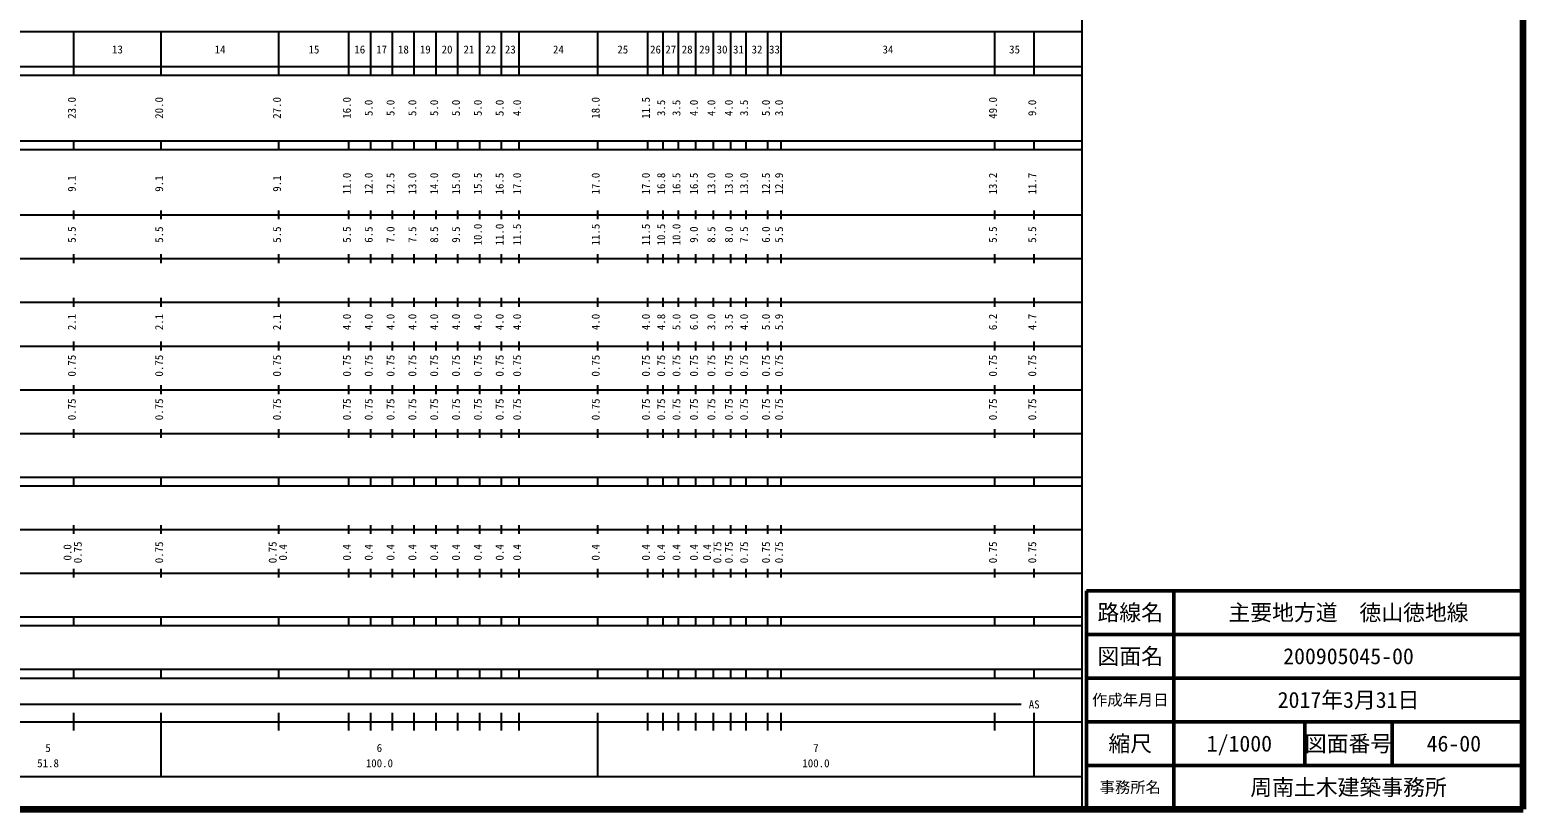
# Model space of a CAD drawing. Units: millimetres on the paper, enlarged 1000 times. Extents: x 40000 to 680000, y 20000 to 380000.
# Drawn here: x 337930 to 680000, y 20000 to 198357 of the extents above; entities that cross this region are included whole.
import ezdxf
from ezdxf.enums import TextEntityAlignment as Align

# ---------------------------------------------------------------- set-up
doc = ezdxf.new("R2010")
doc.units = ezdxf.units.MM
doc.header["$LTSCALE"] = 1000
for name, color, linetype, lineweight in [('M-TTL', 2, 'Continuous', 140), ('M-TTL-BAND', 7, 'Continuous', 25), ('M-TTL-FRAM', 2, 'Continuous', 50), ('M-TTL-LINE', 7, 'Continuous', 50)]:
    doc.layers.add(name, color=color, linetype=linetype, lineweight=lineweight)
doc.layers.add('M-TTL-TXT', color=7, linetype='Continuous')
doc.styles.add('ＭＳ ゴシック', font='')
doc.styles.get('ＭＳ ゴシック').set_extended_font_data('MS Gothic')

msp = doc.modelspace()

# ---------------------------------------------------------------- linework, layer by layer
at = {"layer": 'M-TTL'}
for p, q in [((680000, 20000), (680000, 380000)), ((40000, 20000), (680000, 20000))]:
    msp.add_line(p, q, dxfattribs=at)
at = {"layer": 'M-TTL-BAND'}
for p, q in [((579000, 20000), (579000, 370000)), ((68000, 198000), (579000, 198000)), ((348000, 188000), (348000, 198000)), ((368000, 188000), (368000, 198000)), ((395000, 188000), (395000, 198000)), ((411000, 188000), (411000, 198000)), ((416000, 188000), (416000, 198000)), ((421000, 188000), (421000, 198000)), ((426000, 188000), (426000, 198000)), ((431000, 188000), (431000, 198000)), ((436000, 188000), (436000, 198000)), ((441000, 188000), (441000, 198000)), ((446000, 188000), (446000, 198000)), ((450000, 188000), (450000, 198000)), ((468000, 188000), (468000, 198000)), ((479500, 188000), (479500, 198000)), ((483000, 188000), (483000, 198000)), ((486500, 188000), (486500, 198000)), ((490500, 188000), (490500, 198000)), ((494500, 188000), (494500, 198000)), ((498500, 188000), (498500, 198000)), ((502000, 188000), (502000, 198000)), ((507000, 188000), (507000, 198000)), ((510000, 188000), (510000, 198000)), ((559000, 188000), (559000, 198000)), ((568000, 188000), (568000, 198000)), ((40000, 190000), (579000, 190000)), ((40000, 188000), (579000, 188000)), ((40000, 173000), (579000, 173000)), ((348000, 171000), (348000, 173000)), ((368000, 171000), (368000, 173000)), ((395000, 171000), (395000, 173000)), ((411000, 171000), (411000, 173000)), ((416000, 171000), (416000, 173000)), ((421000, 171000), (421000, 173000)), ((426000, 171000), (426000, 173000)), ((431000, 171000), (431000, 173000)), ((436000, 171000), (436000, 173000)), ((441000, 171000), (441000, 173000)), ((446000, 171000), (446000, 173000)), ((450000, 171000), (450000, 173000)), ((468000, 171000), (468000, 173000)), ((479500, 171000), (479500, 173000)), ((483000, 171000), (483000, 173000)), ((486500, 171000), (486500, 173000)), ((490500, 171000), (490500, 173000)), ((494500, 171000), (494500, 173000)), ((498500, 171000), (498500, 173000)), ((502000, 171000), (502000, 173000)), ((507000, 171000), (507000, 173000)), ((510000, 171000), (510000, 173000)), ((559000, 171000), (559000, 173000)), ((568000, 171000), (568000, 173000)), ((40000, 171000), (579000, 171000)), ((40000, 156000), (579000, 156000)), ((348000, 155000), (348000, 157000)), ((368000, 155000), (368000, 157000)), ((395000, 155000), (395000, 157000)), ((411000, 155000), (411000, 157000)), ((416000, 155000), (416000, 157000)), ((421000, 155000), (421000, 157000)), ((426000, 155000), (426000, 157000)), ((431000, 155000), (431000, 157000)), ((436000, 155000), (436000, 157000)), ((441000, 155000), (441000, 157000)), ((446000, 155000), (446000, 157000)), ((450000, 155000), (450000, 157000)), ((468000, 155000), (468000, 157000)), ((479500, 155000), (479500, 157000)), ((483000, 155000), (483000, 157000)), ((486500, 155000), (486500, 157000)), ((490500, 155000), (490500, 157000)), ((494500, 155000), (494500, 157000)), ((498500, 155000), (498500, 157000)), ((502000, 155000), (502000, 157000)), ((507000, 155000), (507000, 157000)), ((510000, 155000), (510000, 157000)), ((559000, 155000), (559000, 157000)), ((568000, 155000), (568000, 157000)), ((46000, 146000), (579000, 146000)), ((348000, 145000), (348000, 147000)), ((368000, 145000), (368000, 147000)), ((395000, 145000), (395000, 147000)), ((411000, 145000), (411000, 147000)), ((416000, 145000), (416000, 147000)), ((421000, 145000), (421000, 147000)), ((426000, 145000), (426000, 147000)), ((431000, 145000), (431000, 147000)), ((436000, 145000), (436000, 147000)), ((441000, 145000), (441000, 147000)), ((446000, 145000), (446000, 147000)), ((450000, 145000), (450000, 147000)), ((468000, 145000), (468000, 147000)), ((479500, 145000), (479500, 147000)), ((483000, 145000), (483000, 147000)), ((486500, 145000), (486500, 147000)), ((490500, 145000), (490500, 147000)), ((494500, 145000), (494500, 147000)), ((498500, 145000), (498500, 147000)), ((502000, 145000), (502000, 147000)), ((507000, 145000), (507000, 147000)), ((510000, 145000), (510000, 147000)), ((559000, 145000), (559000, 147000)), ((568000, 145000), (568000, 147000)), ((348000, 135000), (348000, 137000)), ((368000, 135000), (368000, 137000)), ((395000, 135000), (395000, 137000)), ((411000, 135000), (411000, 137000)), ((416000, 135000), (416000, 137000)), ((421000, 135000), (421000, 137000)), ((426000, 135000), (426000, 137000)), ((431000, 135000), (431000, 137000)), ((436000, 135000), (436000, 137000)), ((441000, 135000), (441000, 137000)), ((446000, 135000), (446000, 137000)), ((450000, 135000), (450000, 137000)), ((468000, 135000), (468000, 137000)), ((479500, 135000), (479500, 137000)), ((483000, 135000), (483000, 137000)), ((486500, 135000), (486500, 137000)), ((490500, 135000), (490500, 137000)), ((494500, 135000), (494500, 137000)), ((498500, 135000), (498500, 137000)), ((502000, 135000), (502000, 137000)), ((507000, 135000), (507000, 137000)), ((510000, 135000), (510000, 137000)), ((559000, 135000), (559000, 137000)), ((568000, 135000), (568000, 137000)), ((52000, 136000), (579000, 136000)), ((348000, 125000), (348000, 127000)), ((368000, 125000), (368000, 127000)), ((395000, 125000), (395000, 127000)), ((411000, 125000), (411000, 127000)), ((416000, 125000), (416000, 127000)), ((421000, 125000), (421000, 127000)), ((426000, 125000), (426000, 127000)), ((431000, 125000), (431000, 127000)), ((436000, 125000), (436000, 127000)), ((441000, 125000), (441000, 127000)), ((446000, 125000), (446000, 127000)), ((450000, 125000), (450000, 127000)), ((468000, 125000), (468000, 127000)), ((479500, 125000), (479500, 127000)), ((483000, 125000), (483000, 127000)), ((486500, 125000), (486500, 127000)), ((490500, 125000), (490500, 127000)), ((494500, 125000), (494500, 127000)), ((498500, 125000), (498500, 127000)), ((502000, 125000), (502000, 127000)), ((507000, 125000), (507000, 127000)), ((510000, 125000), (510000, 127000)), ((559000, 125000), (559000, 127000)), ((568000, 125000), (568000, 127000)), ((46000, 126000), (579000, 126000)), ((348000, 115000), (348000, 117000)), ((368000, 115000), (368000, 117000)), ((395000, 115000), (395000, 117000)), ((411000, 115000), (411000, 117000)), ((416000, 115000), (416000, 117000)), ((421000, 115000), (421000, 117000)), ((426000, 115000), (426000, 117000)), ((431000, 115000), (431000, 117000)), ((436000, 115000), (436000, 117000)), ((441000, 115000), (441000, 117000)), ((446000, 115000), (446000, 117000)), ((450000, 115000), (450000, 117000)), ((468000, 115000), (468000, 117000)), ((479500, 115000), (479500, 117000)), ((483000, 115000), (483000, 117000)), ((486500, 115000), (486500, 117000)), ((490500, 115000), (490500, 117000)), ((494500, 115000), (494500, 117000)), ((498500, 115000), (498500, 117000)), ((502000, 115000), (502000, 117000)), ((507000, 115000), (507000, 117000)), ((510000, 115000), (510000, 117000)), ((559000, 115000), (559000, 117000)), ((568000, 115000), (568000, 117000)), ((52000, 116000), (579000, 116000)), ((348000, 105000), (348000, 107000)), ((368000, 105000), (368000, 107000)), ((395000, 105000), (395000, 107000)), ((411000, 105000), (411000, 107000)), ((416000, 105000), (416000, 107000)), ((421000, 105000), (421000, 107000)), ((426000, 105000), (426000, 107000)), ((431000, 105000), (431000, 107000)), ((436000, 105000), (436000, 107000)), ((441000, 105000), (441000, 107000)), ((446000, 105000), (446000, 107000)), ((450000, 105000), (450000, 107000)), ((468000, 105000), (468000, 107000)), ((479500, 105000), (479500, 107000)), ((483000, 105000), (483000, 107000)), ((486500, 105000), (486500, 107000)), ((490500, 105000), (490500, 107000)), ((494500, 105000), (494500, 107000)), ((498500, 105000), (498500, 107000)), ((502000, 105000), (502000, 107000)), ((507000, 105000), (507000, 107000)), ((510000, 105000), (510000, 107000)), ((559000, 105000), (559000, 107000)), ((568000, 105000), (568000, 107000)), ((46000, 106000), (579000, 106000)), ((40000, 96000), (579000, 96000)), ((348000, 94000), (348000, 96000)), ((368000, 94000), (368000, 96000)), ((395000, 94000), (395000, 96000)), ((411000, 94000), (411000, 96000)), ((416000, 94000), (416000, 96000)), ((421000, 94000), (421000, 96000)), ((426000, 94000), (426000, 96000)), ((431000, 94000), (431000, 96000)), ((436000, 94000), (436000, 96000)), ((441000, 94000), (441000, 96000)), ((446000, 94000), (446000, 96000)), ((450000, 94000), (450000, 96000)), ((468000, 94000), (468000, 96000)), ((479500, 94000), (479500, 96000)), ((483000, 94000), (483000, 96000)), ((486500, 94000), (486500, 96000)), ((490500, 94000), (490500, 96000)), ((494500, 94000), (494500, 96000)), ((498500, 94000), (498500, 96000)), ((502000, 94000), (502000, 96000)), ((507000, 94000), (507000, 96000)), ((510000, 94000), (510000, 96000)), ((559000, 94000), (559000, 96000)), ((568000, 94000), (568000, 96000)), ((40000, 94000), (579000, 94000)), ((49000, 84000), (579000, 84000)), ((348000, 83000), (348000, 85000)), ((368000, 83000), (368000, 85000)), ((395000, 83000), (395000, 85000)), ((411000, 83000), (411000, 85000)), ((416000, 83000), (416000, 85000)), ((421000, 83000), (421000, 85000)), ((426000, 83000), (426000, 85000)), ((431000, 83000), (431000, 85000)), ((436000, 83000), (436000, 85000)), ((441000, 83000), (441000, 85000)), ((446000, 83000), (446000, 85000)), ((450000, 83000), (450000, 85000)), ((468000, 83000), (468000, 85000)), ((479500, 83000), (479500, 85000)), ((483000, 83000), (483000, 85000)), ((486500, 83000), (486500, 85000)), ((490500, 83000), (490500, 85000)), ((494500, 83000), (494500, 85000)), ((498500, 83000), (498500, 85000)), ((502000, 83000), (502000, 85000)), ((507000, 83000), (507000, 85000)), ((510000, 83000), (510000, 85000)), ((559000, 83000), (559000, 85000)), ((568000, 83000), (568000, 85000)), ((40000, 74000), (579000, 74000)), ((348000, 73000), (348000, 75000)), ((368000, 73000), (368000, 75000)), ((395000, 73000), (395000, 75000)), ((411000, 73000), (411000, 75000)), ((416000, 73000), (416000, 75000)), ((421000, 73000), (421000, 75000)), ((426000, 73000), (426000, 75000)), ((431000, 73000), (431000, 75000)), ((436000, 73000), (436000, 75000)), ((441000, 73000), (441000, 75000)), ((446000, 73000), (446000, 75000)), ((450000, 73000), (450000, 75000)), ((468000, 73000), (468000, 75000)), ((479500, 73000), (479500, 75000)), ((483000, 73000), (483000, 75000)), ((486500, 73000), (486500, 75000)), ((490500, 73000), (490500, 75000)), ((494500, 73000), (494500, 75000)), ((498500, 73000), (498500, 75000)), ((502000, 73000), (502000, 75000)), ((507000, 73000), (507000, 75000)), ((510000, 73000), (510000, 75000)), ((559000, 73000), (559000, 75000)), ((568000, 73000), (568000, 75000)), ((40000, 64000), (579000, 64000)), ((40000, 62000), (579000, 62000)), ((348000, 62000), (348000, 64000)), ((368000, 62000), (368000, 64000)), ((395000, 62000), (395000, 64000)), ((411000, 62000), (411000, 64000)), ((416000, 62000), (416000, 64000)), ((421000, 62000), (421000, 64000)), ((426000, 62000), (426000, 64000)), ((431000, 62000), (431000, 64000)), ((436000, 62000), (436000, 64000)), ((441000, 62000), (441000, 64000)), ((446000, 62000), (446000, 64000)), ((450000, 62000), (450000, 64000)), ((468000, 62000), (468000, 64000)), ((479500, 62000), (479500, 64000)), ((483000, 62000), (483000, 64000)), ((486500, 62000), (486500, 64000)), ((490500, 62000), (490500, 64000)), ((494500, 62000), (494500, 64000)), ((498500, 62000), (498500, 64000)), ((502000, 62000), (502000, 64000)), ((507000, 62000), (507000, 64000)), ((510000, 62000), (510000, 64000)), ((559000, 62000), (559000, 64000)), ((568000, 62000), (568000, 64000)), ((40000, 52000), (579000, 52000)), ((348000, 50000), (348000, 52000)), ((368000, 50000), (368000, 52000)), ((395000, 50000), (395000, 52000)), ((411000, 50000), (411000, 52000)), ((416000, 50000), (416000, 52000)), ((421000, 50000), (421000, 52000)), ((426000, 50000), (426000, 52000)), ((431000, 50000), (431000, 52000)), ((436000, 50000), (436000, 52000)), ((441000, 50000), (441000, 52000)), ((446000, 50000), (446000, 52000)), ((450000, 50000), (450000, 52000)), ((468000, 50000), (468000, 52000)), ((479500, 50000), (479500, 52000)), ((483000, 50000), (483000, 52000)), ((486500, 50000), (486500, 52000)), ((490500, 50000), (490500, 52000)), ((494500, 50000), (494500, 52000)), ((498500, 50000), (498500, 52000)), ((502000, 50000), (502000, 52000)), ((507000, 50000), (507000, 52000)), ((510000, 50000), (510000, 52000)), ((559000, 50000), (559000, 52000)), ((568000, 50000), (568000, 52000)), ((40000, 50000), (579000, 50000)), ((71000, 44000), (565000, 44000)), ((348000, 38000), (348000, 42000)), ((368000, 27500), (368000, 42000)), ((395000, 38000), (395000, 42000)), ((411000, 38000), (411000, 42000)), ((416000, 38000), (416000, 42000)), ((421000, 38000), (421000, 42000)), ((426000, 38000), (426000, 42000)), ((431000, 38000), (431000, 42000)), ((436000, 38000), (436000, 42000)), ((441000, 38000), (441000, 42000)), ((446000, 38000), (446000, 42000)), ((450000, 38000), (450000, 42000)), ((468000, 27500), (468000, 42000)), ((479500, 38000), (479500, 42000)), ((483000, 38000), (483000, 42000)), ((486500, 38000), (486500, 42000)), ((490500, 38000), (490500, 42000)), ((494500, 38000), (494500, 42000)), ((498500, 38000), (498500, 42000)), ((502000, 38000), (502000, 42000)), ((507000, 38000), (507000, 42000)), ((510000, 38000), (510000, 42000)), ((559000, 38000), (559000, 42000)), ((568000, 27500), (568000, 42000)), ((40000, 40000), (579000, 40000)), ((68000, 27500), (579000, 27500))]:
    msp.add_line(p, q, dxfattribs=at)
at = {"layer": 'M-TTL-FRAM'}
for p, q in [((680000, 70000), (580000, 70000)), ((580000, 70000), (580000, 20000))]:
    msp.add_line(p, q, dxfattribs=at)
at = {"layer": 'M-TTL-LINE'}
for p, q in [((600000, 70000), (600000, 20000)), ((680000, 60000), (580000, 60000)), ((680000, 50000), (580000, 50000)), ((680000, 40000), (580000, 40000)), ((630000, 40000), (630000, 30000)), ((650000, 40000), (650000, 30000)), ((680000, 30000), (580000, 30000))]:
    msp.add_line(p, q, dxfattribs=at)

# ---------------------------------------------------------------- texts
at = {"layer": 'M-TTL-BAND', "style": 'ＭＳ ゴシック'}
for s, p in [('13', (358000, 192405)), ('14', (381500, 192405)), ('15', (403000, 192405)), ('16', (413500, 192405)), ('17', (418500, 192405)), ('18', (423500, 192405)), ('19', (428500, 192405)), ('20', (433500, 192405)), ('21', (438500, 192405)), ('22', (443500, 192405)), ('23', (448000, 192405)), ('24', (459000, 192405)), ('25', (473750, 192405)), ('26', (481250, 192405)), ('27', (484750, 192405)), ('28', (488500, 192405)), ('29', (492500, 192405)), ('30', (496500, 192405)), ('31', (500250, 192405)), ('32', (504500, 192405)), ('33', (508500, 192405)), ('34', (534500, 192405)), ('35', (563500, 192405)), ('AS', (568000, 42500)), ('5', (342100, 32523)), ('6', (418000, 32523)), ('7', (518000, 32523)), ('51.8', (342100, 29033)), ('100.0', (418000, 29033)), ('100.0', (518000, 29033))]:
    msp.add_text(s, height=1833, dxfattribs=at).set_placement(p, align=Align.BOTTOM_CENTER)
for s, p in [('23.0', (349000, 180500)), ('20.0', (369000, 180500)), ('27.0', (396000, 180500)), ('16.0', (412000, 180500)), ('5.0', (417000, 180500)), ('5.0', (422000, 180500)), ('5.0', (427000, 180500)), ('5.0', (432000, 180500)), ('5.0', (437000, 180500)), ('5.0', (442000, 180500)), ('5.0', (447000, 180500)), ('4.0', (451000, 180500)), ('18.0', (469000, 180500)), ('11.5', (480500, 180500)), ('3.5', (484000, 180500)), ('3.5', (487500, 180500)), ('4.0', (491500, 180500)), ('4.0', (495500, 180500)), ('4.0', (499500, 180500)), ('3.5', (503000, 180500)), ('5.0', (508000, 180500)), ('3.0', (511000, 180500)), ('49.0', (560000, 180500)), ('9.0', (569000, 180500)), ('9.1', (349000, 163174)), ('9.1', (369000, 163174)), ('9.1', (396000, 163174)), ('11.0', (412000, 163174)), ('12.0', (417000, 163174)), ('12.5', (422000, 163174)), ('13.0', (427000, 163174)), ('14.0', (432000, 163174)), ('15.0', (437000, 163174)), ('15.5', (442000, 163174)), ('16.5', (447000, 163174)), ('17.0', (451000, 163174)), ('17.0', (469000, 163174)), ('17.0', (480500, 163174)), ('16.8', (484000, 163174)), ('16.5', (487500, 163174)), ('16.5', (491500, 163174)), ('13.0', (495500, 163174)), ('13.0', (499500, 163174)), ('13.0', (503000, 163174)), ('12.5', (508000, 163174)), ('12.9', (511000, 163174)), ('13.2', (560000, 163174)), ('11.7', (569000, 163174)), ('5.5', (349000, 151500)), ('5.5', (369000, 151500)), ('5.5', (396000, 151500)), ('5.5', (412000, 151500)), ('6.5', (417000, 151500)), ('7.0', (422000, 151500)), ('7.5', (427000, 151500)), ('8.5', (432000, 151500)), ('9.5', (437000, 151500)), ('10.0', (442000, 151500)), ('11.0', (447000, 151500)), ('11.5', (451000, 151500)), ('11.5', (469000, 151500)), ('11.5', (480500, 151500)), ('10.5', (484000, 151500)), ('10.0', (487500, 151500)), ('9.0', (491500, 151500)), ('8.5', (495500, 151500)), ('8.0', (499500, 151500)), ('7.5', (503000, 151500)), ('6.0', (508000, 151500)), ('5.5', (511000, 151500)), ('5.5', (560000, 151500)), ('5.5', (569000, 151500)), ('2.1', (349000, 131500)), ('2.1', (369000, 131500)), ('2.1', (396000, 131500)), ('4.0', (412000, 131500)), ('4.0', (417000, 131500)), ('4.0', (422000, 131500)), ('4.0', (427000, 131500)), ('4.0', (432000, 131500)), ('4.0', (437000, 131500)), ('4.0', (442000, 131500)), ('4.0', (447000, 131500)), ('4.0', (451000, 131500)), ('4.0', (469000, 131500)), ('4.0', (480500, 131500)), ('4.8', (484000, 131500)), ('5.0', (487500, 131500)), ('6.0', (491500, 131500)), ('3.0', (495500, 131500)), ('3.5', (499500, 131500)), ('4.0', (503000, 131500)), ('5.0', (508000, 131500)), ('5.9', (511000, 131500)), ('6.2', (560000, 131500)), ('4.7', (569000, 131500)), ('0.75', (349000, 121500)), ('0.75', (369000, 121500)), ('0.75', (396000, 121500)), ('0.75', (412000, 121500)), ('0.75', (417000, 121500)), ('0.75', (422000, 121500)), ('0.75', (427000, 121500)), ('0.75', (432000, 121500)), ('0.75', (437000, 121500)), ('0.75', (442000, 121500)), ('0.75', (447000, 121500)), ('0.75', (451000, 121500)), ('0.75', (469000, 121500)), ('0.75', (480500, 121500)), ('0.75', (484000, 121500)), ('0.75', (487500, 121500)), ('0.75', (491500, 121500)), ('0.75', (495500, 121500)), ('0.75', (499500, 121500)), ('0.75', (503000, 121500)), ('0.75', (508000, 121500)), ('0.75', (511000, 121500)), ('0.75', (560000, 121500)), ('0.75', (569000, 121500)), ('0.75', (349000, 111500)), ('0.75', (369000, 111500)), ('0.75', (396000, 111500)), ('0.75', (412000, 111500)), ('0.75', (417000, 111500)), ('0.75', (422000, 111500)), ('0.75', (427000, 111500)), ('0.75', (432000, 111500)), ('0.75', (437000, 111500)), ('0.75', (442000, 111500)), ('0.75', (447000, 111500)), ('0.75', (451000, 111500)), ('0.75', (469000, 111500)), ('0.75', (480500, 111500)), ('0.75', (484000, 111500)), ('0.75', (487500, 111500)), ('0.75', (491500, 111500)), ('0.75', (495500, 111500)), ('0.75', (499500, 111500)), ('0.75', (503000, 111500)), ('0.75', (508000, 111500)), ('0.75', (511000, 111500)), ('0.75', (560000, 111500)), ('0.75', (569000, 111500)), ('0.0', (348000, 78764)), ('0.75', (350370, 78764)), ('0.75', (369000, 78764)), ('0.75', (395000, 78764)), ('0.4', (397370, 78764)), ('0.4', (412000, 78764)), ('0.4', (417000, 78764)), ('0.4', (422000, 78764)), ('0.4', (427000, 78764)), ('0.4', (432000, 78764)), ('0.4', (437000, 78764)), ('0.4', (442000, 78764)), ('0.4', (447000, 78764)), ('0.4', (451000, 78764)), ('0.4', (469000, 78764)), ('0.4', (480500, 78764)), ('0.4', (484000, 78764)), ('0.4', (487500, 78764)), ('0.4', (491500, 78764)), ('0.4', (494500, 78764)), ('0.75', (496870, 78764)), ('0.75', (499500, 78764)), ('0.75', (503000, 78764)), ('0.75', (508000, 78764)), ('0.75', (511000, 78764)), ('0.75', (560000, 78764)), ('0.75', (569000, 78764))]:
    msp.add_text(s, height=1833, rotation=90, dxfattribs=at).set_placement(p, align=Align.BOTTOM_CENTER)
at = {"layer": 'M-TTL-TXT', "style": 'ＭＳ ゴシック'}
for s, height, p in [('路線名', 3666, (590000, 65000)), ('路線名', 3666, (590000, 65000)), ('主要地方道\u3000徳山徳地線', 3666, (640000, 65000)), ('図面名', 3666, (590000, 55000)), ('図面名', 3666, (590000, 55000)), ('200905045-00', 3666, (640000, 55000)), ('作成年月日', 2566, (590000, 45000)), ('作成年月日', 2566, (590000, 45000)), ('2017年3月31日', 3666, (640000, 45000)), ('縮尺', 3666, (590000, 35000)), ('縮尺', 3666, (590000, 35000)), ('1/1000', 3666, (615000, 35000)), ('図面番号', 3666, (640000, 35000)), ('図面番号', 3666, (640000, 35000)), ('46-00', 3666, (664125, 35000)), ('周南土木建築事務所', 3666, (640000, 25000)), ('事務所名', 2566, (590000, 25000)), ('事務所名', 2566, (590000, 25000))]:
    msp.add_text(s, height=height, dxfattribs=at).set_placement(p, align=Align.MIDDLE_CENTER)

doc.saveas('drawing.dxf')
